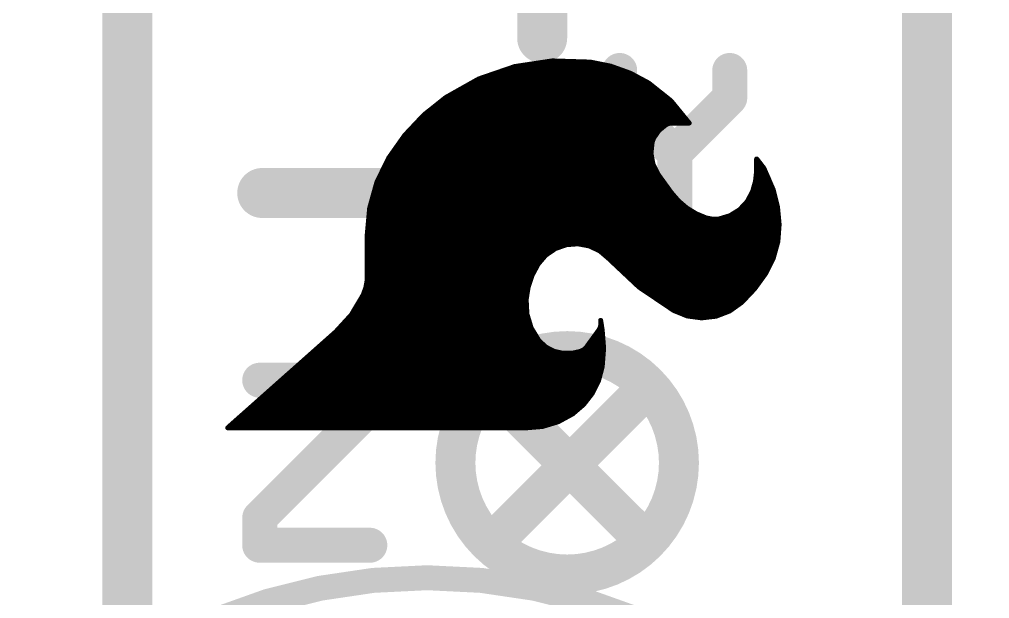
# Model space of a CAD drawing. Extents: x -1.8 to 15.6, y -0.3 to 28.3.
# Drawn here: x 10.628 to 15.557, y 5.228 to 8.172 of the extents above; entities that cross this region are included whole.
import ezdxf

# ---------------------------------------------------------------- set-up
doc = ezdxf.new("R2010")
doc.units = 0
for name, color, linetype in [('1', 12, 'CONTINUOUS'), ('16', 132, 'CONTINUOUS'), ('20', 53, 'CONTINUOUS'), ('21', 53, 'CONTINUOUS'), ('22', 53, 'CONTINUOUS'), ('24', 53, 'CONTINUOUS'), ('39', 12, 'CONTINUOUS')]:
    doc.layers.add(name, color=color, linetype=linetype)

msp = doc.modelspace()

# ---------------------------------------------------------------- linework, layer by layer
at = {"layer": '1', "const_width": 0.254}
for points in [[(15.24, 0), (15.24, 27.94)], [(11.176, 9.779), (11.176, 4.826)]]:
    msp.add_lwpolyline(points, dxfattribs=at)
at = {"layer": '16', "const_width": 0.254}
msp.add_lwpolyline([(15.24, 0), (15.24, 27.94)], dxfattribs=at)
at = {"layer": '20', "const_width": 0.2032}
msp.add_lwpolyline([(15.24, 0), (15.24, 27.94)], dxfattribs=at)
at = {"layer": '21'}
for points, const_width in [([(13.2842, 9.6012), (13.2842, 8.0772)], 0.254), ([(13.6779, 7.9128), (13.6779, 7.773)], 0.1778), ([(14.2372, 7.773), (14.2372, 7.9128)], 0.1778), ([(13.6779, 7.773), (13.9575, 7.4934)], 0.1778), ([(13.9575, 7.4934), (14.2372, 7.773)], 0.1778), ([(13.2588, 7.2898), (13.0048, 7.5438)], 0.254), ([(13.0048, 7.0358), (13.0048, 7.5438)], 0.254), ([(13.9575, 7.4934), (13.9575, 7.0739)], 0.1778), ([(13.2588, 7.2898), (11.8618, 7.2898)], 0.254), ([(13.2588, 7.2898), (13.0048, 7.0358)], 0.254), ([(11.8491, 6.338), (12.4084, 6.338)], 0.1778), ([(12.4084, 6.338), (12.4084, 6.1982)], 0.1778), ([(13.0048, 6.2992), (13.0302, 6.2992)], 0.2032), ([(13.8176, 6.2992), (13.0302, 5.5118)], 0.2032), ([(13.0302, 6.2992), (13.7922, 5.5372)], 0.2032), ([(12.4084, 6.1982), (11.8491, 5.6389)], 0.1778), ([(11.8491, 5.6389), (11.8491, 5.4991)], 0.1778), ([(11.8491, 5.4991), (12.4084, 5.4991)], 0.1778)]:
    msp.add_lwpolyline(points, dxfattribs=dict(at, const_width=const_width))
for points, const_width in [([(13.2207, 8.0772, 1), (13.3477, 8.0772)], 0.127), ([(13.7224, 7.9128, 1), (13.6335, 7.9128)], 0.0889), ([(14.2816, 7.9128, 1), (14.1927, 7.9128)], 0.0889), ([(13.7093, 7.8044, 1), (13.6465, 7.7416)], 0.0889), ([(14.2686, 7.7416, 1), (14.2057, 7.8044)], 0.0889), ([(13.6335, 7.773, 1), (13.7224, 7.773)], 0.0889), ([(14.1927, 7.773, 1), (14.2816, 7.773)], 0.0889), ([(13.0497, 7.5887, 1), (12.9599, 7.4989)], 0.127), ([(13.0683, 7.5438, 1), (12.9413, 7.5438)], 0.127), ([(13.9261, 7.5248, 1), (13.989, 7.4619)], 0.0889), ([(14.002, 7.4934, 1), (13.9131, 7.4934)], 0.0889), ([(13.9261, 7.4619, 1), (13.989, 7.5248)], 0.0889), ([(11.8618, 7.3533, 1), (11.8618, 7.2263)], 0.127), ([(13.3037, 7.2449, 1), (13.2139, 7.3347)], 0.127), ([(13.2139, 7.2449, 1), (13.3037, 7.3347)], 0.127), ([(13.2588, 7.2263, 1), (13.2588, 7.3533)], 0.127), ([(12.9599, 7.0807, 1), (13.0497, 6.9909)], 0.127), ([(12.9413, 7.0358, 1), (13.0683, 7.0358)], 0.127), ([(13.9131, 7.0739, 1), (14.002, 7.0739)], 0.0889), ([(13.4112, 5.3503, 1), (13.4112, 6.4861, 1), (13.4112, 5.3503)], 0.2032), ([(11.8491, 6.3825, 1), (11.8491, 6.2936)], 0.0889), ([(12.4528, 6.338, 1), (12.3639, 6.338)], 0.0889), ([(12.4084, 6.2936, 1), (12.4084, 6.3825)], 0.0889), ([(13.0048, 6.35, 1), (13.0048, 6.2484)], 0.1016), ([(13.0661, 6.3351, 1), (12.9943, 6.2633)], 0.1016), ([(13.0302, 6.2484, 1), (13.0302, 6.35)], 0.1016), ([(13.8535, 6.2633, 1), (13.7817, 6.3351)], 0.1016), ([(12.4398, 6.1668, 1), (12.3769, 6.2296)], 0.0889), ([(12.3639, 6.1982, 1), (12.4528, 6.1982)], 0.0889), ([(11.8935, 5.6389, 1), (11.8047, 5.6389)], 0.0889), ([(11.8177, 5.6703, 1), (11.8805, 5.6075)], 0.0889), ([(13.7563, 5.5013, 1), (13.8281, 5.5731)], 0.1016), ([(11.8491, 5.5436, 1), (11.8491, 5.4546)], 0.0889), ([(12.4084, 5.4546, 1), (12.4084, 5.5436)], 0.0889), ([(12.9943, 5.5477, 1), (13.0661, 5.4759)], 0.1016), ([(11.8047, 5.4991, 1), (11.8935, 5.4991)], 0.0889)]:
    msp.add_lwpolyline(points, format="xyb", dxfattribs=dict(at, const_width=const_width))
at = {"layer": '22', "const_width": 0.0254}
for points in [[(12.9621, 7.8697), (13.1445, 7.9325)], [(13.1222, 7.9248), (13.6594, 7.9248)], [(13.1445, 7.9325), (13.3352, 7.9613)], [(13.2616, 7.9502), (13.5537, 7.9502)], [(13.3352, 7.9613), (13.528, 7.9553)], [(13.528, 7.9553), (13.632, 7.9346)], [(13.632, 7.9346), (13.7318, 7.8988)], [(13.0484, 7.8994), (13.7302, 7.8994)], [(13.7318, 7.8988), (13.8252, 7.8487)], [(12.794, 7.775), (12.9621, 7.8697)], [(12.9247, 7.8486), (13.8253, 7.8486)], [(12.9746, 7.874), (13.7781, 7.874)], [(13.8252, 7.8487), (13.9389, 7.7581)], [(12.8345, 7.7978), (13.8891, 7.7978)], [(12.8796, 7.8232), (13.8572, 7.8232)], [(12.6833, 7.6866), (12.794, 7.775)], [(12.759, 7.747), (13.948, 7.747)], [(12.7907, 7.7724), (13.9209, 7.7724)], [(13.9389, 7.7581), (14.031, 7.6455)], [(12.5861, 7.5834), (12.6833, 7.6866)], [(12.6954, 7.6962), (13.9895, 7.6962)], [(12.7272, 7.7216), (13.9688, 7.7216)], [(12.6445, 7.6454), (13.9414, 7.6454)], [(12.6684, 7.6708), (14.0103, 7.6708)], [(13.9141, 7.6378), (13.8774, 7.6082)], [(13.9276, 7.6435), (13.9141, 7.6378)], [(13.9421, 7.6455), (13.9276, 7.6435)], [(14.031, 7.6455), (13.9421, 7.6455)], [(12.5044, 7.4677), (12.5861, 7.5834)], [(12.5966, 7.5946), (13.868, 7.5946)], [(12.6206, 7.62), (13.8921, 7.62)], [(13.8774, 7.6082), (13.8506, 7.5693)], [(12.5581, 7.5438), (13.8425, 7.5438)], [(12.5761, 7.5692), (13.8506, 7.5692)], [(13.843, 7.5489), (13.8369, 7.4917)], [(13.8506, 7.5693), (13.843, 7.5489)], [(12.5223, 7.493), (13.837, 7.493)], [(12.5402, 7.5184), (13.8397, 7.5184)], [(13.8369, 7.4917), (13.8473, 7.4351)], [(12.4444, 7.3447), (12.5044, 7.4677)], [(12.492, 7.4422), (13.846, 7.4422)], [(12.5044, 7.4676), (13.8413, 7.4676)], [(13.8473, 7.4351), (13.8735, 7.3838)], [(14.3739, 7.4016), (14.3739, 7.4626)], [(14.3739, 7.4626), (14.3739, 7.4625)], [(14.3739, 7.4625), (14.3764, 7.46)], [(14.3739, 7.4422), (14.3902, 7.4422)], [(14.3764, 7.46), (14.4102, 7.4165)], [(12.4672, 7.3914), (13.8696, 7.3914)], [(12.4796, 7.4168), (13.8566, 7.4168)], [(13.8735, 7.3838), (13.9395, 7.2924)], [(14.368, 7.3487), (14.3739, 7.4016)], [(14.3728, 7.3914), (14.4212, 7.3914)], [(14.3739, 7.4168), (14.41, 7.4168)], [(14.4102, 7.4165), (14.4323, 7.3661)], [(12.4076, 7.2128), (12.4444, 7.3447)], [(12.4433, 7.3406), (13.9047, 7.3406)], [(12.4548, 7.366), (13.8864, 7.366)], [(14.3535, 7.2975), (14.368, 7.3487)], [(14.3657, 7.3406), (14.4432, 7.3406)], [(14.3699, 7.366), (14.4323, 7.366)], [(14.4323, 7.3661), (14.4475, 7.3305)], [(12.4291, 7.2898), (13.9417, 7.2898)], [(12.4362, 7.3152), (13.923, 7.3152)], [(13.9395, 7.2924), (13.9759, 7.25)], [(14.3265, 7.2467), (14.3535, 7.2975)], [(14.3494, 7.2898), (14.4622, 7.2898)], [(14.3585, 7.3152), (14.4543, 7.3152)], [(14.4475, 7.3305), (14.4577, 7.3076)], [(14.4577, 7.3076), (14.4797, 7.2199)], [(12.4149, 7.239), (13.9888, 7.239)], [(12.422, 7.2644), (13.9636, 7.2644)], [(13.9759, 7.25), (14.0183, 7.2137)], [(14.2873, 7.2047), (14.3265, 7.2467)], [(14.3193, 7.239), (14.4749, 7.239)], [(14.3359, 7.2644), (14.4685, 7.2644)], [(12.3952, 7.0765), (12.4076, 7.2128)], [(12.4054, 7.1882), (14.0596, 7.1882)], [(12.4078, 7.2136), (14.0185, 7.2136)], [(14.0183, 7.2137), (14.0658, 7.1844)], [(14.0658, 7.1844), (14.1173, 7.1629)], [(14.2384, 7.1744), (14.2873, 7.2047)], [(14.2607, 7.1882), (14.4827, 7.1882)], [(14.2956, 7.2136), (14.4802, 7.2136)], [(14.4797, 7.2199), (14.4882, 7.1298)], [(12.4007, 7.1374), (14.4875, 7.1374)], [(12.4031, 7.1628), (14.1178, 7.1628)], [(14.1173, 7.1629), (14.15, 7.1564)], [(14.15, 7.1564), (14.1834, 7.1578)], [(14.1834, 7.1578), (14.2384, 7.1744)], [(14.2, 7.1628), (14.4851, 7.1628)], [(12.3961, 7.0866), (14.4849, 7.0866)], [(12.3984, 7.112), (14.4868, 7.112)], [(14.4882, 7.1298), (14.4816, 7.0429)], [(12.3952, 6.8479), (12.3952, 7.0765)], [(12.3952, 7.0612), (14.483, 7.0612)], [(14.4816, 7.0429), (14.4584, 6.9589)], [(12.3952, 7.0358), (14.4796, 7.0358)], [(12.3952, 7.0104), (13.3596, 7.0104)], [(13.3511, 7.0074), (13.3024, 6.974)], [(13.4068, 7.027), (13.3511, 7.0074)], [(13.4657, 7.0316), (13.4068, 7.027)], [(13.5238, 7.0209), (13.4657, 7.0316)], [(13.5771, 6.9954), (13.5238, 7.0209)], [(13.5457, 7.0104), (14.4726, 7.0104)], [(13.622, 6.9571), (13.5771, 6.9954)], [(12.3952, 6.985), (13.3184, 6.985)], [(12.3952, 6.9596), (13.29, 6.9596)], [(13.3024, 6.974), (13.2639, 6.9292)], [(13.5893, 6.985), (14.4656, 6.985)], [(13.6191, 6.9596), (14.4586, 6.9596)], [(13.7764, 6.8116), (13.622, 6.9571)], [(14.4584, 6.9589), (14.4196, 6.8809)], [(12.3952, 6.9342), (13.2682, 6.9342)], [(12.3952, 6.9088), (13.2529, 6.9088)], [(13.2639, 6.9292), (13.2335, 6.8728)], [(13.6463, 6.9342), (14.4461, 6.9342)], [(13.6733, 6.9088), (14.4335, 6.9088)], [(12.3884, 6.8089), (12.3952, 6.8479)], [(12.3952, 6.8834), (13.2392, 6.8834)], [(12.3952, 6.858), (13.2285, 6.858)], [(13.2335, 6.8728), (13.213, 6.8121)], [(13.7002, 6.8834), (14.4208, 6.8834)], [(13.7272, 6.858), (14.4031, 6.858)], [(14.4196, 6.8809), (14.3636, 6.8032)], [(12.3749, 6.7717), (12.3884, 6.8089)], [(12.3877, 6.8072), (13.2122, 6.8072)], [(12.3925, 6.8326), (13.2199, 6.8326)], [(13.213, 6.8121), (13.2029, 6.7488)], [(13.7541, 6.8326), (14.3848, 6.8326)], [(13.9522, 6.693), (13.7764, 6.8116)], [(13.7829, 6.8072), (14.3665, 6.8072)], [(14.3636, 6.8032), (14.2977, 6.7336)], [(12.3147, 6.6705), (12.3749, 6.7717)], [(12.3658, 6.7564), (13.2041, 6.7564)], [(12.3786, 6.7818), (13.2082, 6.7818)], [(13.2029, 6.7488), (13.2066, 6.6748)], [(13.8206, 6.7818), (14.3433, 6.7818)], [(13.8582, 6.7564), (14.3193, 6.7564)], [(12.3356, 6.7056), (13.205, 6.7056)], [(12.3507, 6.731), (13.2038, 6.731)], [(13.8959, 6.731), (14.2941, 6.731)], [(13.9335, 6.7056), (14.2585, 6.7056)], [(14.0209, 6.665), (13.9522, 6.693)], [(14.2977, 6.7336), (14.2373, 6.6905)], [(12.2352, 6.5837), (12.3147, 6.6705)], [(12.3003, 6.6548), (13.2127, 6.6548)], [(12.3205, 6.6802), (13.2063, 6.6802)], [(13.2066, 6.6748), (13.2282, 6.604)], [(13.5814, 6.6422), (13.589, 6.5939)], [(13.5831, 6.6245), (13.5814, 6.6422)], [(13.9837, 6.6802), (14.2108, 6.6802)], [(14.0944, 6.6551), (14.0209, 6.665)], [(14.1681, 6.6637), (14.0944, 6.6551)], [(14.2373, 6.6905), (14.1681, 6.6637)], [(12.2538, 6.604), (13.2282, 6.604)], [(12.2771, 6.6294), (13.2204, 6.6294)], [(13.2282, 6.604), (13.2664, 6.5406)], [(13.5712, 6.5914), (13.5796, 6.6071)], [(13.578, 6.604), (13.5874, 6.604)], [(13.5796, 6.6071), (13.5831, 6.6245)], [(13.5826, 6.6294), (13.5834, 6.6294)], [(13.589, 6.5939), (13.5964, 6.4999)], [(11.6865, 6.0961), (12.2352, 6.5837)], [(12.2009, 6.5532), (13.2588, 6.5532)], [(12.2295, 6.5786), (13.2435, 6.5786)], [(13.5103, 6.5075), (13.5712, 6.5914)], [(13.5435, 6.5532), (13.5922, 6.5532)], [(13.5619, 6.5786), (13.5902, 6.5786)], [(12.1437, 6.5024), (13.3106, 6.5024)], [(12.1723, 6.5278), (13.2798, 6.5278)], [(13.2664, 6.5406), (13.3018, 6.5069)], [(13.3018, 6.5069), (13.3452, 6.4847)], [(13.4969, 6.4937), (13.5103, 6.5075)], [(13.5053, 6.5024), (13.5962, 6.5024)], [(13.525, 6.5278), (13.5942, 6.5278)], [(13.5964, 6.4999), (13.589, 6.4059)], [(12.0865, 6.4516), (13.5926, 6.4516)], [(12.1151, 6.477), (13.3797, 6.477)], [(13.3452, 6.4847), (13.3897, 6.4748)], [(13.3897, 6.4748), (13.4353, 6.4748)], [(13.4353, 6.4748), (13.4798, 6.4847)], [(13.4453, 6.477), (13.5946, 6.477)], [(13.4798, 6.4847), (13.4969, 6.4937)], [(12.0294, 6.4008), (13.5877, 6.4008)], [(12.058, 6.4262), (13.5906, 6.4262)], [(13.589, 6.4059), (13.5706, 6.336)], [(11.9722, 6.35), (13.5743, 6.35)], [(12.0008, 6.3754), (13.581, 6.3754)], [(11.915, 6.2992), (13.5524, 6.2992)], [(11.9436, 6.3246), (13.565, 6.3246)], [(13.5706, 6.336), (13.5385, 6.2712)], [(11.8579, 6.2484), (13.5208, 6.2484)], [(11.8865, 6.2738), (13.5398, 6.2738)], [(13.5385, 6.2712), (13.4941, 6.2142)], [(11.8293, 6.223), (13.501, 6.223)], [(13.4941, 6.2142), (13.4391, 6.1672)], [(11.7721, 6.1722), (13.445, 6.1722)], [(11.8007, 6.1976), (13.4747, 6.1976)], [(13.4391, 6.1672), (13.3659, 6.1271)], [(11.715, 6.1214), (13.347, 6.1214)], [(11.7436, 6.1468), (13.4019, 6.1468)], [(13.286, 6.1031), (13.2029, 6.0961)], [(13.3659, 6.1271), (13.286, 6.1031)], [(13.2029, 6.0961), (11.6865, 6.0961)]]:
    msp.add_lwpolyline(points, dxfattribs=at)
at = {"layer": '22', "const_width": 0.0127}
for points in [[(13.1222, 7.9312, 1), (13.1222, 7.9184)], [(13.1435, 7.9388, 1), (13.1454, 7.9262)], [(13.1465, 7.9265, 1), (13.1424, 7.9385)], [(13.2616, 7.9566, 1), (13.2616, 7.9439)], [(13.3354, 7.9677, 1), (13.335, 7.955)], [(13.3361, 7.9551, 1), (13.3342, 7.9676)], [(13.5292, 7.9615, 1), (13.5268, 7.9491)], [(13.5278, 7.949, 1), (13.5282, 7.9616)], [(13.5537, 7.9439, 1), (13.5537, 7.9566)], [(13.6341, 7.9406, 1), (13.6298, 7.9287)], [(13.6307, 7.9284, 1), (13.6332, 7.9409)], [(13.6594, 7.9184, 1), (13.6594, 7.9312)], [(13.0484, 7.9058, 1), (13.0484, 7.893)], [(13.7348, 7.9044, 1), (13.7288, 7.8932)], [(13.7296, 7.8929, 1), (13.7339, 7.9048)], [(13.7302, 7.893, 1), (13.7302, 7.9058)], [(12.9247, 7.855, 1), (12.9247, 7.8422)], [(12.96, 7.8757, 1), (12.9641, 7.8637)], [(12.9652, 7.8641, 1), (12.959, 7.8752)], [(12.9746, 7.8804, 1), (12.9746, 7.8677)], [(13.7781, 7.8677, 1), (13.7781, 7.8804)], [(13.8292, 7.8537, 1), (13.8212, 7.8437)], [(13.8222, 7.8431, 1), (13.8282, 7.8543)], [(13.8253, 7.8422, 1), (13.8253, 7.855)], [(12.8345, 7.8042, 1), (12.8345, 7.7915)], [(12.8796, 7.8296, 1), (12.8796, 7.8168)], [(13.8572, 7.8168, 1), (13.8572, 7.8296)], [(13.8891, 7.7915, 1), (13.8891, 7.8042)], [(12.759, 7.7534, 1), (12.759, 7.7407)], [(12.7907, 7.7788, 1), (12.7907, 7.766)], [(12.7909, 7.7805, 1), (12.7971, 7.7695)], [(12.798, 7.77, 1), (12.79, 7.78)], [(13.9209, 7.766, 1), (13.9209, 7.7788)], [(13.9438, 7.7621, 1), (13.934, 7.754)], [(13.935, 7.7531, 1), (13.9429, 7.763)], [(13.948, 7.7407, 1), (13.948, 7.7534)], [(12.6793, 7.6915, 1), (12.6873, 7.6816)], [(12.6879, 7.6822, 1), (12.6787, 7.6909)], [(12.6954, 7.7026, 1), (12.6954, 7.6898)], [(12.7272, 7.728, 1), (12.7272, 7.7153)], [(13.9688, 7.7153, 1), (13.9688, 7.728)], [(13.9895, 7.6898, 1), (13.9895, 7.7026)], [(12.6445, 7.6518, 1), (12.6445, 7.6391)], [(12.6684, 7.6772, 1), (12.6684, 7.6645)], [(13.9116, 7.6436, 1), (13.9166, 7.632)], [(13.9181, 7.6329, 1), (13.9101, 7.6427)], [(13.9267, 7.6498, 1), (13.9284, 7.6372)], [(13.9301, 7.6377, 1), (13.9251, 7.6494)], [(13.9421, 7.6519, 1), (13.9421, 7.6391)], [(13.943, 7.6392, 1), (13.9412, 7.6518)], [(13.9414, 7.6391, 1), (13.9414, 7.6518)], [(14.0103, 7.6645, 1), (14.0103, 7.6772)], [(14.0261, 7.6415, 1), (14.0359, 7.6495)], [(14.031, 7.6391, 1), (14.031, 7.6519)], [(12.5815, 7.5878, 1), (12.5907, 7.5791)], [(12.5913, 7.5798, 1), (12.5809, 7.5871)], [(12.5966, 7.601, 1), (12.5966, 7.5883)], [(12.6206, 7.6264, 1), (12.6206, 7.6136)], [(13.868, 7.5883, 1), (13.868, 7.601)], [(13.8734, 7.6131, 1), (13.8814, 7.6032)], [(13.8826, 7.6046, 1), (13.8721, 7.6118)], [(13.8921, 7.6136, 1), (13.8921, 7.6264)], [(12.5581, 7.5502, 1), (12.5581, 7.5374)], [(12.5761, 7.5756, 1), (12.5761, 7.5629)], [(13.837, 7.5511, 1), (13.849, 7.5467)], [(13.8493, 7.5482, 1), (13.8367, 7.5496)], [(13.8425, 7.5374, 1), (13.8425, 7.5502)], [(13.8454, 7.5729, 1), (13.8558, 7.5657)], [(13.8566, 7.5671, 1), (13.8446, 7.5715)], [(13.8506, 7.5629, 1), (13.8506, 7.5756)], [(12.5223, 7.4994, 1), (12.5223, 7.4867)], [(12.5402, 7.5248, 1), (12.5402, 7.5121)], [(13.8431, 7.4928, 1), (13.8306, 7.4905)], [(13.8305, 7.4923, 1), (13.8432, 7.491)], [(13.837, 7.4867, 1), (13.837, 7.4994)], [(13.8397, 7.5121, 1), (13.8397, 7.5248)], [(12.492, 7.4486, 1), (12.492, 7.4359)], [(12.5044, 7.474, 1), (12.5044, 7.4612)], [(12.4992, 7.4714, 1), (12.5096, 7.464)], [(12.5101, 7.4649, 1), (12.4987, 7.4705)], [(13.853, 7.438, 1), (13.8417, 7.4322)], [(13.8413, 7.4612, 1), (13.8413, 7.474)], [(13.846, 7.4359, 1), (13.846, 7.4486)], [(14.3784, 7.467, 1), (14.3694, 7.458)], [(14.3739, 7.4486, 1), (14.3739, 7.4359)], [(14.3803, 7.4626, 1), (14.3676, 7.4626)], [(14.3803, 7.4626, 1), (14.3676, 7.4626)], [(14.3676, 7.4625, 1), (14.3803, 7.4625)], [(14.3814, 7.4639, 1), (14.3714, 7.4561)], [(14.3719, 7.4555, 1), (14.3809, 7.4645)], [(14.3902, 7.4359, 1), (14.3902, 7.4486)], [(12.4672, 7.3978, 1), (12.4672, 7.385)], [(12.4796, 7.4232, 1), (12.4796, 7.4104)], [(13.8411, 7.4339, 1), (13.8536, 7.4362)], [(13.8566, 7.4104, 1), (13.8566, 7.4232)], [(13.8786, 7.3875, 1), (13.8684, 7.3801)], [(13.8696, 7.385, 1), (13.8696, 7.3978)], [(14.3728, 7.3978, 1), (14.3728, 7.385)], [(14.3739, 7.4232, 1), (14.3739, 7.4104)], [(14.3802, 7.4009, 1), (14.3676, 7.4023)], [(14.3676, 7.4016, 1), (14.3803, 7.4016)], [(14.416, 7.4191, 1), (14.4044, 7.414)], [(14.4052, 7.4126, 1), (14.4152, 7.4204)], [(14.41, 7.4104, 1), (14.41, 7.4232)], [(14.4212, 7.385, 1), (14.4212, 7.3978)], [(12.4433, 7.347, 1), (12.4433, 7.3342)], [(12.4387, 7.3474, 1), (12.4501, 7.3419)], [(12.4505, 7.343, 1), (12.4383, 7.3464)], [(12.4548, 7.3724, 1), (12.4548, 7.3597)], [(13.8678, 7.3809, 1), (13.8792, 7.3867)], [(13.8864, 7.3597, 1), (13.8864, 7.3724)], [(13.9047, 7.3342, 1), (13.9047, 7.347)], [(14.3657, 7.347, 1), (14.3657, 7.3342)], [(14.3617, 7.3494, 1), (14.3743, 7.348)], [(14.3741, 7.347, 1), (14.3619, 7.3504)], [(14.3699, 7.3724, 1), (14.3699, 7.3597)], [(14.4381, 7.3686, 1), (14.4265, 7.3636)], [(14.4265, 7.3636, 1), (14.4381, 7.3686)], [(14.4323, 7.3597, 1), (14.4323, 7.3724)], [(14.4432, 7.3342, 1), (14.4432, 7.347)], [(12.4291, 7.2962, 1), (12.4291, 7.2835)], [(12.4362, 7.3216, 1), (12.4362, 7.3088)], [(13.923, 7.3088, 1), (13.923, 7.3216)], [(13.9443, 7.2965, 1), (13.9347, 7.2883)], [(13.9344, 7.2887, 1), (13.9446, 7.2961)], [(13.9417, 7.2835, 1), (13.9417, 7.2962)], [(14.3494, 7.2962, 1), (14.3494, 7.2835)], [(14.3474, 7.2992, 1), (14.3596, 7.2958)], [(14.3591, 7.2945, 1), (14.3479, 7.3005)], [(14.3585, 7.3216, 1), (14.3585, 7.3088)], [(14.4533, 7.3331, 1), (14.4417, 7.3279)], [(14.4417, 7.328, 1), (14.4533, 7.333)], [(14.4639, 7.3091, 1), (14.4515, 7.3061)], [(14.4519, 7.305, 1), (14.4635, 7.3102)], [(14.4543, 7.3088, 1), (14.4543, 7.3216)], [(14.4622, 7.2835, 1), (14.4622, 7.2962)], [(12.4149, 7.2454, 1), (12.4149, 7.2327)], [(12.422, 7.2708, 1), (12.422, 7.258)], [(13.9636, 7.258, 1), (13.9636, 7.2708)], [(13.98, 7.2549, 1), (13.9718, 7.2452)], [(13.9711, 7.2459, 1), (13.9807, 7.2542)], [(13.9888, 7.2327, 1), (13.9888, 7.2454)], [(14.3193, 7.2454, 1), (14.3193, 7.2327)], [(14.3209, 7.2497, 1), (14.3321, 7.2438)], [(14.3312, 7.2424, 1), (14.3219, 7.2511)], [(14.3359, 7.2708, 1), (14.3359, 7.258)], [(14.4685, 7.258, 1), (14.4685, 7.2708)], [(14.4749, 7.2327, 1), (14.4749, 7.2454)], [(12.4054, 7.1946, 1), (12.4054, 7.1818)], [(12.4015, 7.2145, 1), (12.4137, 7.2111)], [(12.4139, 7.2122, 1), (12.4013, 7.2134)], [(12.4078, 7.22, 1), (12.4078, 7.2073)], [(14.0216, 7.2191, 1), (14.015, 7.2083)], [(14.0142, 7.2089, 1), (14.0224, 7.2185)], [(14.0185, 7.2073, 1), (14.0185, 7.22)], [(14.0682, 7.1902, 1), (14.0633, 7.1785)], [(14.0596, 7.1818, 1), (14.0596, 7.1946)], [(14.2607, 7.1946, 1), (14.2607, 7.1818)], [(14.2826, 7.2091, 1), (14.2919, 7.2004)], [(14.2906, 7.1993, 1), (14.2839, 7.2101)], [(14.2956, 7.22, 1), (14.2956, 7.2073)], [(14.486, 7.2205, 1), (14.4733, 7.2192)], [(14.4735, 7.2183, 1), (14.4858, 7.2214)], [(14.4802, 7.2073, 1), (14.4802, 7.22)], [(14.4827, 7.1818, 1), (14.4827, 7.1946)], [(12.4007, 7.1438, 1), (12.4007, 7.1311)], [(12.4031, 7.1692, 1), (12.4031, 7.1565)], [(14.0625, 7.179, 1), (14.0691, 7.1898)], [(14.1185, 7.1691, 1), (14.1161, 7.1567)], [(14.1149, 7.157, 1), (14.1197, 7.1688)], [(14.1178, 7.1565, 1), (14.1178, 7.1692)], [(14.1498, 7.1627, 1), (14.1503, 7.15)], [(14.1488, 7.1502, 1), (14.1513, 7.1626)], [(14.1816, 7.1639, 1), (14.1852, 7.1517)], [(14.1837, 7.1515, 1), (14.1831, 7.1641)], [(14.2, 7.1692, 1), (14.2, 7.1565)], [(14.2351, 7.1798, 1), (14.2418, 7.169)], [(14.2403, 7.1683, 1), (14.2366, 7.1805)], [(14.4851, 7.1565, 1), (14.4851, 7.1692)], [(14.4875, 7.1311, 1), (14.4875, 7.1438)], [(12.3961, 7.093, 1), (12.3961, 7.0803)], [(12.3984, 7.1184, 1), (12.3984, 7.1056)], [(14.4819, 7.1292, 1), (14.4945, 7.1304)], [(14.4945, 7.1293, 1), (14.4819, 7.1303)], [(14.4849, 7.0803, 1), (14.4849, 7.093)], [(14.4868, 7.1056, 1), (14.4868, 7.1184)], [(12.3889, 7.0771, 1), (12.4015, 7.0759)], [(12.3952, 7.0676, 1), (12.3952, 7.0549)], [(12.4016, 7.0765, 1), (12.3889, 7.0765)], [(14.4752, 7.0434, 1), (14.4879, 7.0424)], [(14.4877, 7.0412, 1), (14.4755, 7.0446)], [(14.483, 7.0549, 1), (14.483, 7.0676)], [(12.3952, 7.0422, 1), (12.3952, 7.0294)], [(12.3952, 7.0168, 1), (12.3952, 7.0041)], [(13.349, 7.0134, 1), (13.3532, 7.0014)], [(13.3547, 7.0022, 1), (13.3475, 7.0126)], [(13.3596, 7.0041, 1), (13.3596, 7.0168)], [(13.4063, 7.0334, 1), (13.4073, 7.0207)], [(13.4089, 7.0211, 1), (13.4047, 7.033)], [(13.4668, 7.0379, 1), (13.4645, 7.0254)], [(13.4662, 7.0253, 1), (13.4652, 7.038)], [(13.5265, 7.0266, 1), (13.521, 7.0151)], [(13.5226, 7.0146, 1), (13.5249, 7.0271)], [(13.5457, 7.0168, 1), (13.5457, 7.0041)], [(13.5812, 7.0003, 1), (13.5729, 6.9906)], [(13.5743, 6.9897, 1), (13.5798, 7.0012)], [(14.4726, 7.0041, 1), (14.4726, 7.0168)], [(14.4796, 7.0294, 1), (14.4796, 7.0422)], [(12.3952, 6.9914, 1), (12.3952, 6.9787)], [(12.3952, 6.966, 1), (12.3952, 6.9532)], [(13.29, 6.9532, 1), (13.29, 6.966)], [(13.2988, 6.9793, 1), (13.3059, 6.9688)], [(13.3072, 6.9699, 1), (13.2975, 6.9782)], [(13.3184, 6.9787, 1), (13.3184, 6.9914)], [(13.5893, 6.9914, 1), (13.5893, 6.9787)], [(13.6191, 6.966, 1), (13.6191, 6.9532)], [(13.6264, 6.9617, 1), (13.6176, 6.9525)], [(13.6179, 6.9523, 1), (13.6261, 6.9619)], [(14.4523, 6.9606, 1), (14.4645, 6.9572)], [(14.4641, 6.9561, 1), (14.4527, 6.9617)], [(14.4586, 6.9532, 1), (14.4586, 6.966)], [(14.4656, 6.9787, 1), (14.4656, 6.9914)], [(12.3952, 6.9406, 1), (12.3952, 6.9279)], [(12.3952, 6.9152, 1), (12.3952, 6.9024)], [(13.2529, 6.9024, 1), (13.2529, 6.9152)], [(13.2591, 6.9333, 1), (13.2687, 6.9251)], [(13.2695, 6.9262, 1), (13.2583, 6.9322)], [(13.2682, 6.9279, 1), (13.2682, 6.9406)], [(13.6463, 6.9406, 1), (13.6463, 6.9279)], [(13.6733, 6.9152, 1), (13.6733, 6.9024)], [(14.4335, 6.9024, 1), (14.4335, 6.9152)], [(14.4461, 6.9279, 1), (14.4461, 6.9406)], [(12.3952, 6.8898, 1), (12.3952, 6.877)], [(12.3952, 6.8644, 1), (12.3952, 6.8517)], [(12.4015, 6.8468, 1), (12.3889, 6.849)], [(12.3889, 6.8479, 1), (12.4016, 6.8479)], [(13.2279, 6.8758, 1), (13.2391, 6.8698)], [(13.2395, 6.8708, 1), (13.2275, 6.8748)], [(13.2285, 6.8517, 1), (13.2285, 6.8644)], [(13.2392, 6.877, 1), (13.2392, 6.8898)], [(13.7002, 6.8898, 1), (13.7002, 6.877)], [(13.7272, 6.8644, 1), (13.7272, 6.8517)], [(14.4031, 6.8517, 1), (14.4031, 6.8644)], [(14.4139, 6.8837, 1), (14.4253, 6.8781)], [(14.4248, 6.8772, 1), (14.4144, 6.8846)], [(14.4208, 6.877, 1), (14.4208, 6.8898)], [(12.3877, 6.8136, 1), (12.3877, 6.8008)], [(12.3821, 6.81, 1), (12.3946, 6.8078)], [(12.3943, 6.8068, 1), (12.3824, 6.8111)], [(12.3925, 6.839, 1), (12.3925, 6.8262)], [(13.207, 6.8141, 1), (13.219, 6.8101)], [(13.2192, 6.8111, 1), (13.2067, 6.8131)], [(13.2122, 6.8008, 1), (13.2122, 6.8136)], [(13.2199, 6.8262, 1), (13.2199, 6.839)], [(13.7541, 6.839, 1), (13.7541, 6.8262)], [(13.7799, 6.8169, 1), (13.7728, 6.8064)], [(13.772, 6.807, 1), (13.7807, 6.8162)], [(13.7829, 6.8136, 1), (13.7829, 6.8008)], [(14.3584, 6.8069, 1), (14.3687, 6.7995)], [(14.3682, 6.7988, 1), (14.3589, 6.8076)], [(14.3665, 6.8008, 1), (14.3665, 6.8136)], [(14.3848, 6.8262, 1), (14.3848, 6.839)], [(12.3658, 6.7628, 1), (12.3658, 6.75)], [(12.3689, 6.7739, 1), (12.3809, 6.7695)], [(12.3804, 6.7685, 1), (12.3694, 6.7749)], [(12.3786, 6.7882, 1), (12.3786, 6.7755)], [(13.2092, 6.7491, 1), (13.1966, 6.7485)], [(13.1966, 6.7498, 1), (13.2092, 6.7478)], [(13.2041, 6.75, 1), (13.2041, 6.7628)], [(13.2082, 6.7755, 1), (13.2082, 6.7882)], [(13.8206, 6.7882, 1), (13.8206, 6.7755)], [(13.8582, 6.7628, 1), (13.8582, 6.75)], [(14.3193, 6.75, 1), (14.3193, 6.7628)], [(14.3433, 6.7755, 1), (14.3433, 6.7882)], [(12.3356, 6.712, 1), (12.3356, 6.6993)], [(12.3507, 6.7374, 1), (12.3507, 6.7247)], [(13.2038, 6.7247, 1), (13.2038, 6.7374)], [(13.205, 6.6993, 1), (13.205, 6.712)], [(13.8959, 6.7374, 1), (13.8959, 6.7247)], [(13.9335, 6.712, 1), (13.9335, 6.6993)], [(13.9546, 6.6989, 1), (13.9498, 6.6871)], [(13.9486, 6.6877, 1), (13.9558, 6.6983)], [(14.2585, 6.6993, 1), (14.2585, 6.712)], [(14.2931, 6.738, 1), (14.3023, 6.7292)], [(14.3014, 6.7284, 1), (14.294, 6.7388)], [(14.2941, 6.7247, 1), (14.2941, 6.7374)], [(12.3003, 6.6612, 1), (12.3003, 6.6485)], [(12.3093, 6.6737, 1), (12.3202, 6.6673)], [(12.3194, 6.6662, 1), (12.3101, 6.6748)], [(12.3205, 6.6866, 1), (12.3205, 6.6738)], [(13.2126, 6.6767, 1), (13.2005, 6.673)], [(13.2002, 6.6745, 1), (13.2129, 6.6752)], [(13.2063, 6.6738, 1), (13.2063, 6.6866)], [(13.2127, 6.6485, 1), (13.2127, 6.6612)], [(13.5877, 6.6432, 1), (13.5751, 6.6412)], [(13.5877, 6.6428, 1), (13.5751, 6.6416)], [(13.9837, 6.6866, 1), (13.9837, 6.6738)], [(14.0218, 6.6713, 1), (14.0201, 6.6587)], [(14.0185, 6.6592, 1), (14.0233, 6.6709)], [(14.0937, 6.6614, 1), (14.0952, 6.6488)], [(14.0936, 6.6488, 1), (14.0953, 6.6614)], [(14.1658, 6.6697, 1), (14.1704, 6.6578)], [(14.1689, 6.6574, 1), (14.1674, 6.67)], [(14.2108, 6.6738, 1), (14.2108, 6.6866)], [(14.2336, 6.6956, 1), (14.241, 6.6853)], [(14.2396, 6.6845, 1), (14.235, 6.6964)], [(12.2538, 6.6104, 1), (12.2538, 6.5976)], [(12.2771, 6.6358, 1), (12.2771, 6.6231)], [(13.2204, 6.6231, 1), (13.2204, 6.6358)], [(13.2336, 6.6073, 1), (13.2227, 6.6007)], [(13.2221, 6.6022, 1), (13.2343, 6.6059)], [(13.2282, 6.5976, 1), (13.2282, 6.6104)], [(13.578, 6.6104, 1), (13.578, 6.5976)], [(13.5734, 6.6083, 1), (13.5858, 6.6058)], [(13.5852, 6.6041, 1), (13.574, 6.6101)], [(13.5826, 6.6358, 1), (13.5826, 6.6231)], [(13.5768, 6.6239, 1), (13.5894, 6.6251)], [(13.5893, 6.6232, 1), (13.5769, 6.6258)], [(13.5953, 6.5944, 1), (13.5827, 6.5934)], [(13.5834, 6.6231, 1), (13.5834, 6.6358)], [(13.5874, 6.5976, 1), (13.5874, 6.6104)], [(12.2009, 6.5596, 1), (12.2009, 6.5469)], [(12.2295, 6.585, 1), (12.2295, 6.5723)], [(12.2305, 6.588, 1), (12.2399, 6.5794)], [(12.2394, 6.579, 1), (12.231, 6.5884)], [(13.2435, 6.5723, 1), (13.2435, 6.585)], [(13.2588, 6.5469, 1), (13.2588, 6.5596)], [(13.5435, 6.5596, 1), (13.5435, 6.5469)], [(13.5619, 6.585, 1), (13.5619, 6.5723)], [(13.5656, 6.5944, 1), (13.5768, 6.5884)], [(13.5763, 6.5877, 1), (13.5661, 6.5951)], [(13.5827, 6.5929, 1), (13.5953, 6.5949)], [(13.5902, 6.5723, 1), (13.5902, 6.585)], [(13.5922, 6.5469, 1), (13.5922, 6.5596)], [(12.1437, 6.5088, 1), (12.1437, 6.4961)], [(12.1723, 6.5342, 1), (12.1723, 6.5214)], [(13.2708, 6.5452, 1), (13.262, 6.536)], [(13.261, 6.5373, 1), (13.2718, 6.5439)], [(13.2798, 6.5214, 1), (13.2798, 6.5342)], [(13.3046, 6.5126, 1), (13.2989, 6.5013)], [(13.2974, 6.5023, 1), (13.3061, 6.5115)], [(13.3106, 6.4961, 1), (13.3106, 6.5088)], [(13.5053, 6.5088, 1), (13.5053, 6.4961)], [(13.5052, 6.5112, 1), (13.5154, 6.5038)], [(13.5148, 6.5031, 1), (13.5058, 6.5119)], [(13.525, 6.5342, 1), (13.525, 6.5214)], [(13.6027, 6.4994, 1), (13.59, 6.5004)], [(13.5942, 6.5214, 1), (13.5942, 6.5342)], [(13.5962, 6.4961, 1), (13.5962, 6.5088)], [(12.0865, 6.458, 1), (12.0865, 6.4452)], [(12.1151, 6.4834, 1), (12.1151, 6.4707)], [(13.3466, 6.4909, 1), (13.3438, 6.4785)], [(13.3423, 6.479, 1), (13.3481, 6.4904)], [(13.3797, 6.4707, 1), (13.3797, 6.4834)], [(13.3897, 6.4811, 1), (13.3897, 6.4684)], [(13.3883, 6.4686, 1), (13.3911, 6.481)], [(13.4339, 6.481, 1), (13.4367, 6.4686)], [(13.4353, 6.4684, 1), (13.4353, 6.4811)], [(13.4453, 6.4834, 1), (13.4453, 6.4707)], [(13.4768, 6.4903, 1), (13.4828, 6.4791)], [(13.4812, 6.4785, 1), (13.4784, 6.4909)], [(13.4923, 6.4981, 1), (13.5014, 6.4893)], [(13.4998, 6.4881, 1), (13.4939, 6.4993)], [(13.59, 6.4994, 1), (13.6027, 6.5004)], [(13.5926, 6.4452, 1), (13.5926, 6.458)], [(13.5946, 6.4707, 1), (13.5946, 6.4834)], [(12.0294, 6.4072, 1), (12.0294, 6.3944)], [(12.058, 6.4326, 1), (12.058, 6.4199)], [(13.5827, 6.4064, 1), (13.5953, 6.4054)], [(13.5951, 6.4043, 1), (13.5829, 6.4075)], [(13.5877, 6.3944, 1), (13.5877, 6.4072)], [(13.5906, 6.4199, 1), (13.5906, 6.4326)], [(11.9722, 6.3564, 1), (11.9722, 6.3437)], [(12.0008, 6.3818, 1), (12.0008, 6.369)], [(13.5743, 6.3437, 1), (13.5743, 6.3564)], [(13.581, 6.369, 1), (13.581, 6.3818)], [(11.915, 6.3056, 1), (11.915, 6.2928)], [(11.9436, 6.331, 1), (11.9436, 6.3182)], [(13.5524, 6.2928, 1), (13.5524, 6.3056)], [(13.5644, 6.3376, 1), (13.5767, 6.3344)], [(13.5763, 6.3332, 1), (13.5649, 6.3388)], [(13.565, 6.3182, 1), (13.565, 6.331)], [(11.8579, 6.2548, 1), (11.8579, 6.242)], [(11.8865, 6.2802, 1), (11.8865, 6.2675)], [(13.5208, 6.242, 1), (13.5208, 6.2548)], [(13.5328, 6.274, 1), (13.5442, 6.2684)], [(13.5435, 6.2673, 1), (13.5335, 6.2751)], [(13.5398, 6.2675, 1), (13.5398, 6.2802)], [(11.8293, 6.2294, 1), (11.8293, 6.2166)], [(13.4891, 6.2181, 1), (13.4991, 6.2103)], [(13.4982, 6.2093, 1), (13.49, 6.219)], [(13.501, 6.2166, 1), (13.501, 6.2294)], [(11.7721, 6.1786, 1), (11.7721, 6.1658)], [(11.8007, 6.204, 1), (11.8007, 6.1913)], [(13.435, 6.172, 1), (13.4432, 6.1624)], [(13.4422, 6.1616, 1), (13.436, 6.1728)], [(13.445, 6.1658, 1), (13.445, 6.1786)], [(13.4747, 6.1913, 1), (13.4747, 6.204)], [(11.715, 6.1278, 1), (11.715, 6.1151)], [(11.7436, 6.1532, 1), (11.7436, 6.1405)], [(13.2842, 6.1091, 1), (13.2879, 6.097)], [(13.2866, 6.0967, 1), (13.2855, 6.1094)], [(13.347, 6.1151, 1), (13.347, 6.1278)], [(13.3629, 6.1327, 1), (13.369, 6.1215)], [(13.3678, 6.121, 1), (13.3641, 6.1332)], [(13.4019, 6.1405, 1), (13.4019, 6.1532)], [(11.6865, 6.1025, 1), (11.6865, 6.0897)], [(11.6823, 6.1008, 1), (11.6907, 6.0914)], [(13.2024, 6.1024, 1), (13.2034, 6.0898)], [(13.2029, 6.0897, 1), (13.2029, 6.1025)]]:
    msp.add_lwpolyline(points, format="xyb", dxfattribs=at)
at = {"layer": '24'}
msp.add_point((11.684, 6.096), dxfattribs=at)
at = {"layer": '39', "const_width": 0.127}
msp.add_lwpolyline([(12.7, -0.254, 1), (12.7, 5.334, 1), (12.7, -0.254)], format="xyb", dxfattribs=at)

doc.saveas('drawing.dxf')
